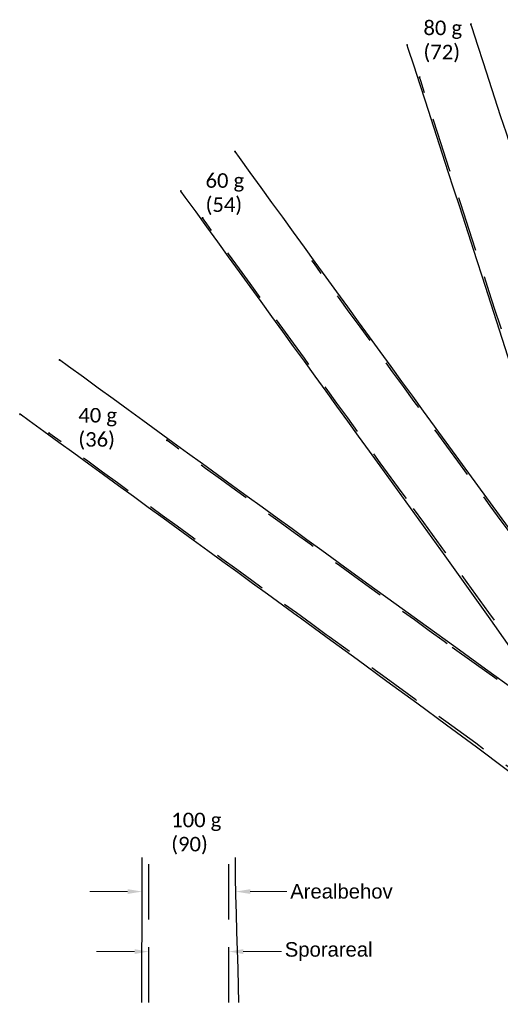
# Model space of a CAD drawing. Header units: millimetres. Extents: x -35.9 to 3.2, y -1.2 to 27.3.
# Drawn here: x -35.92 to -22.63, y -1.22 to 25.87 of the extents above; entities that cross this region are included whole.
import ezdxf
from ezdxf import colors
from ezdxf.entities.mleader import LeaderData, LeaderLine
from ezdxf.math import Vec2, Vec3

# ---------------------------------------------------------------- set-up
doc = ezdxf.new("R2010")
doc.units = ezdxf.units.MM
doc.linetypes.add('DASHEDX2', pattern=[1.5, 1, -0.5])
doc.layers.add('Tekst', color=4, linetype='Continuous')
doc.styles.add('BT standard', font='sanss___.ttf')
doc.styles.add('Legend', font='CALIBRI.TTF')
doc.styles.get("Standard").update_dxf_attribs({"font": 'romans'})

# ---------------------------------------------------------------- blocks, each defined once
blk = doc.blocks.new('*U2931')
at = {"color": 2, "lineweight": 0}
blk.add_circle((0, 0), 0.0127, dxfattribs=at)
blk = doc.blocks.new('*U2932')
at = {"color": 2, "lineweight": 0}
blk.add_circle((0, 0), 0.0127, dxfattribs=at)
blk = doc.blocks.new('*U2933')
at = {"color": 1, "lineweight": 0}
blk.add_circle((0, 0), 0.0127, dxfattribs=at)
blk = doc.blocks.new('*U2934')
at = {"color": 1, "lineweight": 0}
blk.add_circle((0, 0), 0.0127, dxfattribs=at)
blk = doc.blocks.new('*U2935')
at = {"color": 2, "lineweight": 0}
blk.add_circle((0, 0), 0.0127, dxfattribs=at)
blk = doc.blocks.new('*U2936')
at = {"color": 2, "lineweight": 0}
blk.add_circle((0, 0), 0.0127, dxfattribs=at)
blk = doc.blocks.new('*U2937')
at = {"color": 1, "lineweight": 0}
blk.add_circle((0, 0), 0.0127, dxfattribs=at)
blk = doc.blocks.new('*U2938')
at = {"color": 1, "lineweight": 0}
blk.add_circle((0, 0), 0.0127, dxfattribs=at)
blk = doc.blocks.new('*U2939')
at = {"color": 2, "lineweight": 0}
blk.add_circle((0, 0), 0.0127, dxfattribs=at)
blk = doc.blocks.new('*U2941')
at = {"color": 1, "lineweight": 0}
blk.add_circle((0, 0), 0.0127, dxfattribs=at)
blk = doc.blocks.new('*U2942')
at = {"color": 1, "lineweight": 0}
blk.add_circle((0, 0), 0.0127, dxfattribs=at)
blk = doc.blocks.new('signatur')
at = {"color": 1, "linetype": 'Continuous', "ltscale": 1.524, "flags": 128}
for points in [[(875.573, 75.73), (875.575, 76.108), (875.577, 76.618), (875.579, 77.128), (875.58, 77.638), (875.582, 78.147), (875.583, 78.657), (875.584, 79.166), (875.585, 79.675), (875.585, 79.721)], [(878.256, 75.73), (878.244, 76.155), (878.23, 76.66), (878.215, 77.166), (878.2, 77.672), (878.186, 78.178), (878.171, 78.684), (878.164, 79.191), (878.162, 79.698), (878.162, 79.721)]]:
    blk.add_lwpolyline(points, dxfattribs=at)
at = {"color": 2, "linetype": 'DASHEDX2', "ltscale": 1.524, "flags": 128}
for points in [[(875.773, 75.73), (875.773, 75.732), (875.773, 76.241), (875.773, 76.751), (875.773, 77.26), (875.773, 77.766), (875.773, 78.275), (875.773, 78.784), (875.773, 79.293), (875.773, 79.721)], [(877.974, 75.73), (877.974, 75.732), (877.974, 76.241), (877.974, 76.751), (877.974, 77.26), (877.974, 77.766), (877.974, 78.275), (877.974, 78.784), (877.974, 79.293), (877.974, 79.721)]]:
    blk.add_lwpolyline(points, dxfattribs=at)
at = {"layer": 'Tekst', "insert": (876.387, 80.96), "char_height": 0.4, "attachment_point": 1, "style": 'Legend'}
blk.add_mtext_dynamic_manual_height_columns('100 g \\P(90)', width=2.42155, gutter_width=12.5, heights=[0], dxfattribs=at)
ml = blk.add_multileader_mtext('Standard')
ml.set_content('', color=256)
ml.set_leader_properties(lineweight=9)
ml.build(insert=Vec2(0, 0))
ml.multileader.update_dxf_attribs({"text_right_attachment_type": 6, "dogleg_length": 0.1, "arrow_head_size": 0.4})
ctx = ml.context
ctx.base_point, ctx.char_height, ctx.arrow_head_size, ctx.landing_gap_size, ctx.plane_origin = Vec3(874.047, 79.085), 0.6, 0.4, 0.09, Vec3(875.584, 78.785)
ctx.right_attachment, ctx.text_align_type = 6, 2
notes = []
notes.append((ctx, [(0, (1, 1, 0), (874.327, 78.785), (-1, 0), 0.1, [(0, [(875.584, 78.785)], 0, [])])]))
ctx.mtext.insert, ctx.mtext.alignment, ctx.mtext.flow_direction = Vec3(874.137, 79.385), 3, 5
ml = blk.add_multileader_mtext('Standard')
ml.set_content('Arealbehov', color=256, style='BT standard')
ml.set_leader_properties(lineweight=9)
ml.build(insert=Vec2(0, 0))
ml.multileader.update_dxf_attribs({"text_right_attachment_type": 6, "dogleg_length": 0.1, "arrow_head_size": 0.4})
ctx = ml.context
ctx.base_point, ctx.char_height, ctx.arrow_head_size, ctx.landing_gap_size, ctx.plane_origin = Vec3(879.581, 78.784), 0.4, 0.4, 0.09, Vec3(878.124, 78.784)
ctx.right_attachment = 6
notes.append((ctx, [(0, (1, 1, 0), (879.526, 78.784), (1, 0), 0.0548, [(0, [(878.169, 78.785)], 0, [])])]))
ctx.mtext.insert, ctx.mtext.flow_direction = Vec3(879.671, 78.991), 5
ml = blk.add_multileader_mtext('Standard')
ml.set_content('', color=256)
ml.set_leader_properties(lineweight=9)
ml.build(insert=Vec2(0, 0))
ml.multileader.update_dxf_attribs({"text_right_attachment_type": 6, "dogleg_length": 0.1, "arrow_head_size": 0.4})
ctx = ml.context
ctx.base_point, ctx.char_height, ctx.arrow_head_size, ctx.landing_gap_size, ctx.plane_origin = Vec3(874.237, 77.43), 0.6, 0.4, 0.09, Vec3(875.773, 77.13)
ctx.right_attachment, ctx.text_align_type = 6, 2
notes.append((ctx, [(0, (1, 1, 0), (874.517, 77.13), (-1, 0), 0.1, [(0, [(875.773, 77.13)], 0, [])])]))
ctx.mtext.insert, ctx.mtext.alignment, ctx.mtext.flow_direction = Vec3(874.327, 77.73), 3, 5
ml = blk.add_multileader_mtext('Standard')
ml.set_content('Sporareal', color=256, style='BT standard')
ml.set_leader_properties(lineweight=9)
ml.build(insert=Vec2(0, 0))
ml.multileader.update_dxf_attribs({"text_right_attachment_type": 6, "dogleg_length": 0.1, "arrow_head_size": 0.4})
ctx = ml.context
ctx.base_point, ctx.char_height, ctx.arrow_head_size, ctx.landing_gap_size, ctx.plane_origin = Vec3(879.431, 77.13), 0.4, 0.4, 0.09, Vec3(877.929, 77.13)
ctx.right_attachment = 6
notes.append((ctx, [(0, (1, 1, 0), (879.331, 77.13), (1, 0), 0.1, [(0, [(877.974, 77.13)], 0, [])])]))
ctx.mtext.insert, ctx.mtext.flow_direction = Vec3(879.521, 77.39), 5
for ctx, leaders in notes:
    for number, flags, end, landing, length, lines in leaders:
        leader = LeaderData()
        leader.index, (leader.has_last_leader_line, leader.has_dogleg_vector, leader.attachment_direction) = number, flags
        leader.last_leader_point, leader.dogleg_vector, leader.dogleg_length = Vec3(end), Vec3(landing), length
        for number, points, colour, breaks in lines:
            line = LeaderLine()
            line.index, line.vertices, line.color, line.breaks = number, Vec3.list(points), colors.encode_raw_color(colour), breaks
            leader.lines.append(line)
        ctx.leaders.append(leader)
blk = doc.blocks.new('PV B')
at = {"color": 1, "linetype": 'Continuous', "ltscale": 1.524, "flags": 128}
for points in [[(-20.5, 16.635), (-20.595, 16.925), (-20.753, 17.409), (-20.911, 17.893), (-21.069, 18.378), (-21.226, 18.862), (-21.384, 19.347), (-21.542, 19.831), (-21.7, 20.316), (-21.858, 20.801), (-22.015, 21.285), (-22.173, 21.77), (-22.331, 22.255), (-22.488, 22.74), (-22.646, 23.225), (-22.804, 23.71), (-22.962, 24.195), (-23.119, 24.68), (-23.277, 25.165), (-23.435, 25.65), (-23.466, 25.747)], [(-22.267, 16.047), (-22.361, 16.339), (-22.518, 16.825), (-22.675, 17.311), (-22.832, 17.797), (-22.989, 18.283), (-23.146, 18.769), (-23.304, 19.255), (-23.461, 19.74), (-23.619, 20.226), (-23.776, 20.711), (-23.934, 21.196), (-24.091, 21.682), (-24.249, 22.167), (-24.406, 22.652), (-24.564, 23.137), (-24.721, 23.623), (-24.879, 24.108), (-25.036, 24.593), (-25.194, 25.078), (-25.226, 25.175)], [(-24.353, 14.501), (-24.472, 14.665), (-24.772, 15.076), (-25.071, 15.487), (-25.37, 15.898), (-25.669, 16.309), (-25.968, 16.72), (-26.267, 17.131), (-26.566, 17.543), (-26.865, 17.954), (-27.164, 18.365), (-27.463, 18.777), (-27.762, 19.188), (-28.061, 19.6), (-28.36, 20.011), (-28.66, 20.423), (-28.959, 20.834), (-29.258, 21.246), (-29.557, 21.657), (-29.856, 22.069), (-29.976, 22.234)], [(-25.851, 13.401), (-25.97, 13.566), (-26.269, 13.979), (-26.568, 14.391), (-26.867, 14.804), (-27.166, 15.216), (-27.465, 15.628), (-27.764, 16.04), (-28.063, 16.452), (-28.362, 16.864), (-28.661, 17.276), (-28.96, 17.688), (-29.259, 18.099), (-29.558, 18.511), (-29.857, 18.923), (-30.156, 19.335), (-30.455, 19.746), (-30.754, 20.158), (-31.053, 20.57), (-31.352, 20.981), (-31.472, 21.146)], [(-27.089, 10.874), (-27.171, 10.934), (-27.582, 11.232), (-27.993, 11.531), (-28.404, 11.829), (-28.816, 12.128), (-29.227, 12.426), (-29.638, 12.725), (-30.05, 13.023), (-30.461, 13.322), (-30.872, 13.621), (-31.284, 13.92), (-31.695, 14.218), (-32.106, 14.517), (-32.518, 14.816), (-32.929, 15.115), (-33.34, 15.414), (-33.752, 15.712), (-34.163, 16.011), (-34.574, 16.31), (-34.821, 16.489)], [(-28.174, 9.369), (-28.256, 9.429), (-28.668, 9.729), (-29.079, 10.028), (-29.491, 10.328), (-29.902, 10.627), (-30.314, 10.926), (-30.725, 11.225), (-31.136, 11.524), (-31.548, 11.823), (-31.959, 12.123), (-32.371, 12.422), (-32.782, 12.721), (-33.193, 13.02), (-33.605, 13.318), (-34.016, 13.617), (-34.428, 13.916), (-34.839, 14.215), (-35.25, 14.514), (-35.662, 14.813), (-35.909, 14.992)], [(-9.566, 1.83), (-10.766, 1.83), (-11.966, 1.857), (-13.153, 2.013), (-14.265, 2.445), (-14.265, 2.445), (-14.265, 2.445), (-15.076, 2.992), (-15.763, 3.577), (-16.341, 4.14), (-16.829, 4.658), (-17.354, 5.251), (-17.918, 5.922), (-18.501, 6.643), (-19.092, 7.398), (-19.688, 8.175), (-20.285, 8.967), (-20.883, 9.768), (-21.481, 10.577), (-22.079, 11.39), (-22.678, 12.206), (-23.276, 13.024), (-23.874, 13.844), (-24.353, 14.501)], [(-9.566, -0.02), (-10.767, -0.042), (-11.969, -0.043), (-13.166, -0.02), (-14.366, -0.02), (-14.366, -0.02), (-15.404, 0.107), (-16.443, 0.504), (-17.393, 1.213), (-18.141, 2.214), (-18.789, 3.229), (-19.405, 4.191), (-20.007, 5.113), (-20.604, 6.006), (-21.199, 6.877), (-21.793, 7.734), (-22.389, 8.58), (-22.984, 9.419), (-23.581, 10.254), (-24.178, 11.085), (-24.775, 11.914), (-25.373, 12.741), (-25.851, 13.401)], [(-9.566, 1.83), (-10.766, 1.83), (-11.966, 1.857), (-13.153, 2.013), (-14.292, 2.38), (-14.292, 2.38), (-14.292, 2.38), (-15.186, 2.784), (-15.986, 3.207), (-16.696, 3.619), (-17.43, 4.073), (-18.202, 4.572), (-18.995, 5.102), (-19.799, 5.654), (-20.61, 6.22), (-21.425, 6.795), (-22.243, 7.378), (-23.063, 7.965), (-23.883, 8.556), (-24.705, 9.148), (-25.526, 9.743), (-26.349, 10.338), (-27.089, 10.874)], [(-9.566, -0.02), (-10.767, -0.042), (-11.969, -0.043), (-13.166, -0.02), (-14.366, -0.02), (-14.366, -0.02), (-15.404, 0.107), (-16.443, 0.504), (-17.4, 1.194), (-18.29, 1.925), (-19.15, 2.622), (-19.995, 3.29), (-20.83, 3.938), (-21.661, 4.571), (-22.489, 5.193), (-23.314, 5.808), (-24.139, 6.417), (-24.963, 7.023), (-25.787, 7.627), (-26.61, 8.229), (-27.433, 8.829), (-28.174, 9.369)]]:
    blk.add_lwpolyline(points, dxfattribs=at)
at = {"color": 2, "linetype": 'DASHEDX2', "ltscale": 1.524, "flags": 128}
for points in [[(-21.919, 15.161), (-22.014, 15.453), (-22.172, 15.939), (-22.33, 16.425), (-22.487, 16.911), (-22.645, 17.396), (-22.803, 17.882), (-22.961, 18.367), (-23.118, 18.853), (-23.276, 19.338), (-23.434, 19.823), (-23.592, 20.309), (-23.749, 20.794), (-23.907, 21.279), (-24.065, 21.764), (-24.222, 22.249), (-24.38, 22.735), (-24.537, 23.22), (-24.695, 23.705), (-24.853, 24.19), (-24.884, 24.287)], [(-25.248, 12.665), (-25.368, 12.83), (-25.668, 13.242), (-25.967, 13.654), (-26.266, 14.066), (-26.566, 14.478), (-26.865, 14.89), (-27.164, 15.302), (-27.463, 15.714), (-27.762, 16.125), (-28.062, 16.537), (-28.361, 16.949), (-28.66, 17.361), (-28.959, 17.772), (-29.258, 18.184), (-29.557, 18.596), (-29.856, 19.007), (-30.155, 19.419), (-30.454, 19.831), (-30.754, 20.242), (-30.873, 20.407)], [(-22.21, 11.484), (-22.331, 11.648), (-22.631, 12.057), (-22.931, 12.468), (-23.231, 12.878), (-23.531, 13.289), (-23.83, 13.699), (-24.13, 14.11), (-24.43, 14.521), (-24.729, 14.932), (-25.028, 15.344), (-25.328, 15.755), (-25.627, 16.166), (-25.926, 16.578), (-26.225, 16.989), (-26.525, 17.401), (-26.824, 17.812), (-27.123, 18.224), (-27.422, 18.635), (-27.721, 19.047), (-27.841, 19.211)], [(-27.374, 8.854), (-27.457, 8.914), (-27.868, 9.213), (-28.28, 9.512), (-28.692, 9.811), (-29.103, 10.11), (-29.515, 10.409), (-29.927, 10.708), (-30.338, 11.007), (-30.75, 11.306), (-31.161, 11.605), (-31.572, 11.904), (-31.984, 12.203), (-32.395, 12.502), (-32.807, 12.801), (-33.218, 13.1), (-33.63, 13.399), (-34.041, 13.697), (-34.452, 13.996), (-34.864, 14.295), (-35.111, 14.475)], [(-24.12, 8.665), (-24.203, 8.724), (-24.615, 9.022), (-25.026, 9.319), (-25.438, 9.617), (-25.85, 9.915), (-26.261, 10.213), (-26.673, 10.511), (-27.084, 10.81), (-27.496, 11.108), (-27.907, 11.407), (-28.319, 11.705), (-28.73, 12.004), (-29.142, 12.302), (-29.553, 12.601), (-29.965, 12.9), (-30.376, 13.199), (-30.787, 13.497), (-31.199, 13.796), (-31.61, 14.095), (-31.857, 14.274)], [(-13.416, 0.03), (-14.478, 0.131), (-15.541, 0.455), (-16.525, 1.052), (-17.32, 1.901), (-18.012, 2.779), (-18.672, 3.649), (-19.309, 4.509), (-19.934, 5.359), (-20.549, 6.201), (-21.159, 7.038), (-21.765, 7.871), (-22.368, 8.701), (-22.97, 9.529), (-23.57, 10.356), (-24.169, 11.18), (-24.769, 12.005), (-25.248, 12.665)], [(-13.416, 0.03), (-14.478, 0.131), (-15.541, 0.455), (-16.521, 1.029), (-17.422, 1.653), (-18.297, 2.273), (-19.155, 2.889), (-20.002, 3.501), (-20.841, 4.109), (-21.675, 4.714), (-22.505, 5.317), (-23.333, 5.918), (-24.16, 6.519), (-24.985, 7.118), (-25.809, 7.716), (-26.633, 8.315), (-27.374, 8.854)], [(-10.666, 1.78), (-11.65, 1.792), (-12.558, 1.859), (-13.368, 2.014), (-14.191, 2.286), (-15.036, 2.655), (-15.885, 3.094), (-16.731, 3.582), (-17.573, 4.104), (-18.41, 4.649), (-19.243, 5.211), (-20.074, 5.783), (-20.902, 6.364), (-21.728, 6.949), (-22.554, 7.539), (-23.379, 8.131), (-24.12, 8.665)]]:
    blk.add_lwpolyline(points, dxfattribs=at)
for name, p in [('*U2942', (-23.466, 25.747)), ('*U2941', (-25.226, 25.175)), ('*U2939', (-24.884, 24.287)), ('*U2938', (-29.976, 22.234)), ('*U2937', (-31.472, 21.146)), ('*U2935', (-30.873, 20.407)), ('*U2936', (-27.841, 19.211)), ('*U2934', (-34.821, 16.489)), ('*U2933', (-35.909, 14.992)), ('*U2931', (-35.111, 14.475)), ('*U2932', (-31.857, 14.274)), ('signatur', (-908.124, -76.955))]:
    blk.add_blockref(name, p)
at = {"layer": 'Tekst', "char_height": 0.4, "attachment_point": 1, "style": 'Legend'}
for s, insert in [('80 g\\P(72)', (-24.776, 25.848)), ('60 g\\P(54)', (-30.79, 21.638)), ('40 g\\P(36)', (-34.301, 15.165))]:
    blk.add_mtext_dynamic_manual_height_columns(s, width=2.42155, gutter_width=12.5, heights=[0], dxfattribs=dict(at, insert=insert))

msp = doc.modelspace()

# ---------------------------------------------------------------- block references
msp.add_blockref('PV B', (0, 0))

doc.saveas('drawing.dxf')
